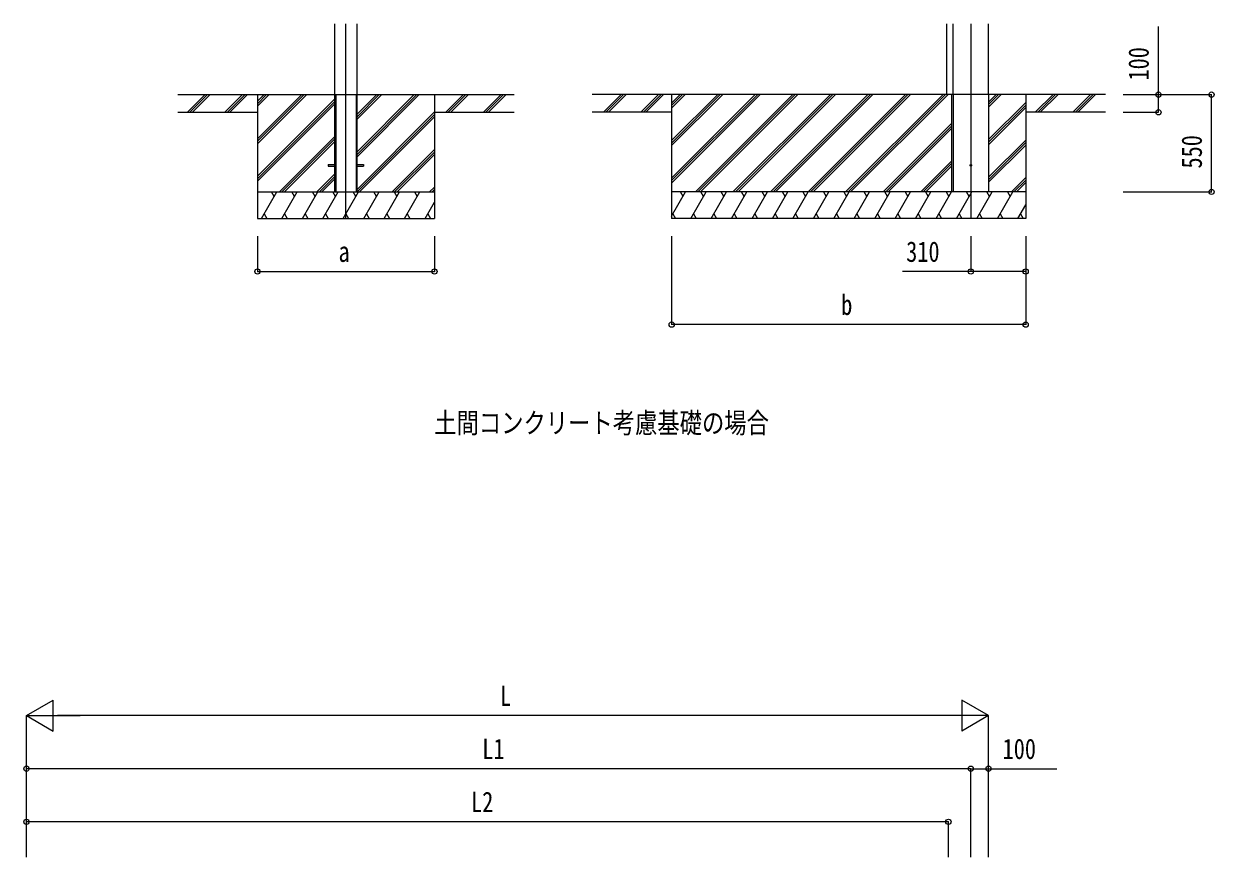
# Model space of a CAD drawing. Units: millimetres, scale not verified. Extents: x -14718 to 14718, y -10395 to 10395.
# Drawn here: x -4103 to 2621, y -4038 to 672 of the extents above; entities that cross this region are included whole.
import ezdxf
from ezdxf.enums import TextEntityAlignment as Align

# ---------------------------------------------------------------- set-up
doc = ezdxf.new("R2010")
doc.units = ezdxf.units.MM
doc.header["$LTSCALE"] = 40
for name, color, linetype in [('0-2_USER1', 3, 'Continuous'), ('0-3_YKK_12', 2, 'Continuous'), ('0-5_YKK_A1', 4, 'Continuous'), ('0-6_YKK_D', 6, 'Continuous')]:
    doc.layers.add(name, color=color, linetype=linetype)
doc.styles.add('ＭＳ ゴシック', font='')
doc.styles.get('ＭＳ ゴシック').set_extended_font_data('MS Gothic')

msp = doc.modelspace()

# ---------------------------------------------------------------- linework, layer by layer
at = {"layer": '0-3_YKK_12'}
for p, q in [((-2283.43, -427.5), (-2283.43, 672.5)), ((1246.57, 672.5), (1246.57, -427.5))]:
    msp.add_line(p, q, dxfattribs=at)
at = {"layer": '0-5_YKK_A1'}
for p, q in [((-2345.93, -277.5), (-2345.93, 672.5)), ((-2220.93, -277.5), (-2220.93, 672.5)), ((1111.57, 272.5), (1111.57, 672.5)), ((1146.57, 272.5), (1146.57, 672.5)), ((1346.57, 272.5), (1346.57, 672.5)), ((-3233.43, 272.5), (-2345.93, 272.5)), ((-3179.1, 172.5), (-3079.1, 272.5)), ((-3164.96, 172.5), (-3064.96, 272.5)), ((-3150.81, 172.5), (-3050.81, 272.5)), ((-2966.97, 172.5), (-2866.97, 272.5)), ((-2952.82, 172.5), (-2852.82, 272.5)), ((-2938.68, 172.5), (-2838.68, 272.5)), ((-2783.43, 272.5), (-2783.43, -427.5)), ((-2519.46, 272.5), (-2783.43, 8.53)), ((-2731.59, 272.5), (-2783.43, 220.66)), ((-2533.6, 272.5), (-2783.43, 22.67)), ((-2505.32, 272.5), (-2783.43, -5.61)), ((-2745.73, 272.5), (-2783.43, 234.8)), ((-2717.45, 272.5), (-2783.43, 206.52)), ((-2345.93, 272.5), (-2220.93, 272.5)), ((-2344.23, 272.5), (-2344.23, -277.5)), ((-2340.73, 272.5), (-2340.73, -277.5)), ((-2226.13, 272.5), (-2226.13, -277.5)), ((-2222.63, 272.5), (-2222.63, -277.5)), ((-2220.93, 272.5), (-1333.43, 272.5)), ((-1883.06, 272.5), (-2220.93, -65.37)), ((-2095.19, 272.5), (-2220.93, 146.76)), ((-1897.2, 272.5), (-2220.93, -51.23)), ((-1868.92, 272.5), (-2220.93, -79.51)), ((-2109.34, 272.5), (-2220.93, 160.91)), ((-2081.05, 272.5), (-2220.93, 132.62)), ((-1783.43, 272.5), (-1783.43, -427.5)), ((-1619.41, 272.5), (-1719.41, 172.5)), ((-1605.27, 272.5), (-1705.27, 172.5)), ((-1591.13, 272.5), (-1691.13, 172.5)), ((-1407.28, 272.5), (-1507.28, 172.5)), ((-1393.14, 272.5), (-1493.14, 172.5)), ((-1379, 272.5), (-1479, 172.5)), ((2006.57, 272.5), (-893.43, 272.5)), ((-729.41, 272.5), (-829.41, 172.5)), ((-715.27, 272.5), (-815.27, 172.5)), ((-701.13, 272.5), (-801.13, 172.5)), ((-517.28, 272.5), (-617.28, 172.5)), ((-503.14, 272.5), (-603.14, 172.5)), ((-489, 272.5), (-589, 172.5)), ((-443.43, 272.5), (-443.43, -427.5)), ((42.94, 272.5), (-443.43, -213.87)), ((-169.19, 272.5), (-443.43, -1.74)), ((-381.33, 272.5), (-443.43, 210.4)), ((28.8, 272.5), (-443.43, -199.73)), ((57.08, 272.5), (-443.43, -228.01)), ((-183.34, 272.5), (-443.43, 12.41)), ((-155.05, 272.5), (-443.43, -15.88)), ((-395.47, 272.5), (-443.43, 224.54)), ((-367.18, 272.5), (-443.43, 196.25)), ((240.93, 272.5), (-309.07, -277.5)), ((255.07, 272.5), (-294.93, -277.5)), ((269.21, 272.5), (-280.79, -277.5)), ((453.06, 272.5), (-96.94, -277.5)), ((467.2, 272.5), (-82.8, -277.5)), ((481.34, 272.5), (-68.66, -277.5)), ((665.19, 272.5), (115.19, -277.5)), ((679.33, 272.5), (129.33, -277.5)), ((693.48, 272.5), (143.48, -277.5)), ((877.32, 272.5), (327.32, -277.5)), ((891.47, 272.5), (341.47, -277.5)), ((905.61, 272.5), (355.61, -277.5)), ((1089.46, 272.5), (539.46, -277.5)), ((1103.6, 272.5), (553.6, -277.5)), ((1117.74, 272.5), (567.74, -277.5)), ((1137.57, 272.5), (1137.57, -277.5)), ((1146.57, 272.5), (1146.57, -277.5)), ((1346.57, 272.5), (1346.57, -277.5)), ((1403.41, 272.5), (1346.57, 215.66)), ((1389.27, 272.5), (1346.57, 229.8)), ((1417.55, 272.5), (1346.57, 201.52)), ((1556.57, 272.5), (1556.57, -427.5)), ((1610.9, 172.5), (1710.9, 272.5)), ((1625.04, 172.5), (1725.04, 272.5)), ((1639.19, 172.5), (1739.19, 272.5)), ((1823.03, 172.5), (1923.03, 272.5)), ((1837.18, 172.5), (1937.18, 272.5)), ((1851.32, 172.5), (1951.32, 272.5)), ((-2345.93, 248.04), (-2783.43, -189.46)), ((-2345.93, 233.9), (-2783.43, -203.6)), ((-2345.93, 219.75), (-2783.43, -217.75)), ((1556.57, 227.67), (1346.57, 17.67)), ((1556.57, 213.53), (1346.57, 3.53)), ((-3233.43, 172.5), (-2783.43, 172.5)), ((-1783.43, 174.14), (-2220.93, -263.36)), ((-1783.43, 160), (-2220.93, -277.5)), ((-1783.43, 145.86), (-2206.79, -277.5)), ((-1783.43, 172.5), (-1333.43, 172.5)), ((-443.43, 172.5), (-893.43, 172.5)), ((1556.57, 199.39), (1346.57, -10.61)), ((2006.57, 172.5), (1556.57, 172.5)), ((1137.57, 108.48), (751.59, -277.5)), ((1137.57, 94.34), (765.73, -277.5)), ((1137.57, 80.2), (779.87, -277.5)), ((-2345.93, 35.91), (-2659.34, -277.5)), ((-2345.93, 21.76), (-2645.19, -277.5)), ((-2345.93, 7.62), (-2631.05, -277.5)), ((1556.57, 15.54), (1346.57, -194.46)), ((1556.57, 1.4), (1346.57, -208.6)), ((-1783.43, -37.99), (-2022.94, -277.5)), ((-1783.43, -52.13), (-2008.8, -277.5)), ((-1783.43, -66.27), (-1994.66, -277.5)), ((1556.57, -12.75), (1346.57, -222.75)), ((-2383.43, -123), (-2383.43, -132)), ((-2383.43, -123), (-2345.93, -123)), ((-2383.43, -132), (-2345.93, -132)), ((-2220.93, -123), (-2183.43, -123)), ((-2220.93, -132), (-2183.43, -132)), ((-2183.43, -123), (-2183.43, -132)), ((1137.57, -103.65), (963.72, -277.5)), ((1137.57, -117.79), (977.86, -277.5)), ((1137.57, -131.93), (992, -277.5)), ((-2345.93, -176.23), (-2447.2, -277.5)), ((-2345.93, -190.37), (-2433.06, -277.5)), ((1556.57, -196.59), (1475.66, -277.5)), ((-2345.93, -204.51), (-2418.92, -277.5)), ((-1783.43, -250.12), (-1810.81, -277.5)), ((-1783.43, -264.26), (-1796.67, -277.5)), ((1556.57, -210.74), (1489.81, -277.5)), ((1556.57, -224.88), (1503.95, -277.5)), ((-2783.43, -277.5), (-1783.43, -277.5)), ((-2760.31, -427.5), (-2673.71, -277.5)), ((-2688.71, -303.48), (-2703.71, -277.5)), ((-2644.84, -427.5), (-2558.24, -277.5)), ((-2573.24, -303.48), (-2588.24, -277.5)), ((-2529.37, -427.5), (-2442.77, -277.5)), ((-2457.77, -303.48), (-2472.77, -277.5)), ((-2413.9, -427.5), (-2327.3, -277.5)), ((-2342.3, -303.48), (-2357.3, -277.5)), ((-2298.43, -427.5), (-2211.83, -277.5)), ((-2226.83, -303.48), (-2241.83, -277.5)), ((-2182.96, -427.5), (-2096.36, -277.5)), ((-2111.36, -303.48), (-2126.36, -277.5)), ((-2067.49, -427.5), (-1980.89, -277.5)), ((-2010.89, -277.5), (-1995.89, -303.48)), ((-1952.02, -427.5), (-1865.42, -277.5)), ((-1895.42, -277.5), (-1880.42, -303.48)), ((-1836.55, -427.5), (-1783.43, -335.49)), ((-443.43, -414.43), (-364.37, -277.5)), ((1556.57, -277.5), (-443.43, -277.5)), ((-379.37, -303.48), (-394.37, -277.5)), ((-335.5, -427.5), (-248.9, -277.5)), ((-263.9, -303.48), (-278.9, -277.5)), ((-220.03, -427.5), (-133.43, -277.5)), ((-148.43, -303.48), (-163.43, -277.5)), ((-104.56, -427.5), (-17.96, -277.5)), ((-32.96, -303.48), (-47.96, -277.5)), ((10.91, -427.5), (97.51, -277.5)), ((82.51, -303.48), (67.51, -277.5)), ((126.38, -427.5), (212.98, -277.5)), ((197.98, -303.48), (182.98, -277.5)), ((241.85, -427.5), (328.45, -277.5)), ((298.45, -277.5), (313.45, -303.48)), ((357.32, -427.5), (443.92, -277.5)), ((413.92, -277.5), (428.92, -303.48)), ((472.79, -427.5), (559.39, -277.5)), ((529.39, -277.5), (544.39, -303.48)), ((588.26, -427.5), (674.86, -277.5)), ((659.86, -303.48), (644.86, -277.5)), ((703.73, -427.5), (790.33, -277.5)), ((775.33, -303.48), (760.33, -277.5)), ((819.2, -427.5), (905.8, -277.5)), ((875.8, -277.5), (890.8, -303.48)), ((934.67, -427.5), (1021.27, -277.5)), ((991.27, -277.5), (1006.27, -303.48)), ((1050.14, -427.5), (1136.74, -277.5)), ((1106.74, -277.5), (1121.74, -303.48)), ((1346.57, -277.5), (1137.57, -277.5)), ((1165.61, -427.5), (1252.21, -277.5)), ((1237.21, -303.48), (1222.21, -277.5)), ((1281.08, -427.5), (1367.68, -277.5)), ((1352.68, -303.48), (1337.68, -277.5)), ((1396.55, -427.5), (1483.15, -277.5)), ((1453.15, -277.5), (1468.15, -303.48)), ((-2745.31, -401.52), (-2730.31, -427.5)), ((-2629.84, -401.52), (-2614.84, -427.5)), ((-2514.37, -401.52), (-2499.37, -427.5)), ((-2398.9, -401.52), (-2383.9, -427.5)), ((-2283.43, -401.52), (-2268.43, -427.5)), ((-2167.96, -401.52), (-2152.96, -427.5)), ((-2052.49, -401.52), (-2037.49, -427.5)), ((-1937.02, -401.52), (-1922.02, -427.5)), ((-1821.55, -401.52), (-1806.55, -427.5)), ((-435.98, -401.52), (-420.98, -427.5)), ((-320.51, -401.52), (-305.51, -427.5)), ((-205.03, -401.52), (-190.04, -427.5)), ((-89.56, -401.52), (-74.56, -427.5)), ((25.91, -401.52), (40.91, -427.5)), ((141.38, -401.52), (156.38, -427.5)), ((256.85, -401.52), (271.84, -427.5)), ((372.32, -401.52), (387.31, -427.5)), ((487.79, -401.52), (502.78, -427.5)), ((603.26, -401.52), (618.26, -427.5)), ((718.73, -401.52), (733.73, -427.5)), ((834.2, -401.52), (849.19, -427.5)), ((949.67, -401.52), (964.66, -427.5)), ((1065.14, -401.52), (1080.13, -427.5)), ((1180.61, -401.52), (1195.61, -427.5)), ((1296.08, -401.52), (1311.08, -427.5)), ((1411.55, -401.52), (1426.54, -427.5)), ((1512.02, -427.5), (1556.57, -350.33)), ((1527.02, -401.52), (1542.01, -427.5)), ((-2783.43, -427.5), (-1783.43, -427.5)), ((1556.57, -427.5), (-443.43, -427.5))]:
    msp.add_line(p, q, dxfattribs=at)
msp.add_circle((1246.57, -127.5), 4.5, dxfattribs=at)
at = {"layer": '0-6_YKK_D'}
for p, q in [((2106.57, 272.5), (2607.57, 272.5)), ((2106.57, 272.5), (2307.57, 272.5)), ((2606.57, -277.5), (2606.57, 272.5)), ((2106.57, 172.5), (2307.57, 172.5)), ((2106.57, -277.5), (2607.57, -277.5)), ((-2783.43, -527.5), (-2783.43, -728.5)), ((-1783.43, -527.5), (-1783.43, -728.5)), ((-443.43, -527.5), (-443.43, -1028.5)), ((1246.57, -527.5), (1246.57, -728.5)), ((1556.57, -527.5), (1556.57, -728.5)), ((1556.57, -527.5), (1556.57, -1028.5)), ((-2783.43, -727.5), (-1783.43, -727.5)), ((1556.57, -1027.5), (-443.43, -1027.5)), ((-4088.43, -3237.5), (-3936.88, -3150)), ((-3936.88, -3325), (-3936.88, -3150)), ((1346.57, -3237.5), (1195.01, -3150)), ((1195.01, -3150), (1195.01, -3325)), ((-4088.43, -4037.5), (-4088.43, -3236.5)), ((-4088.43, -3237.5), (-3936.88, -3325)), ((-4088.43, -3237.5), (-3785.32, -3237.5)), ((1171.57, -3237.5), (-3913.43, -3237.5)), ((1346.57, -3237.5), (1043.46, -3237.5)), ((1346.57, -3237.5), (1195.01, -3325)), ((1346.57, -4037.5), (1346.57, -3236.5)), ((-4088.43, -4037.5), (-4088.43, -3536.5)), ((1246.57, -3537.5), (-4088.43, -3537.5)), ((1246.57, -4037.5), (1246.57, -3536.5)), ((1246.57, -4037.5), (1246.57, -3536.5)), ((1346.57, -4037.5), (1346.57, -3536.5)), ((-4088.43, -4037.5), (-4088.43, -3836.5)), ((1119.82, -3837.5), (-4088.43, -3837.5)), ((1119.82, -4037.5), (1119.82, -3836.5))]:
    msp.add_line(p, q, dxfattribs=at)
for points in [[(2306.57, 172.5), (2306.57, 272.5), (2306.57, 657.6)], [(1556.57, -727.5), (1246.57, -727.5), (861.47, -727.5)], [(1246.57, -3537.5), (1346.57, -3537.5), (1731.67, -3537.5)]]:
    msp.add_lwpolyline(points, dxfattribs=at)
for centre in [(2306.57, 272.5), (2606.57, 272.5), (2306.57, 172.5), (2606.57, -277.5), (-2783.43, -727.5), (-1783.43, -727.5), (1246.57, -727.5), (1556.57, -727.5), (-443.43, -1027.5), (1556.57, -1027.5), (-4088.43, -3537.5), (1246.57, -3537.5), (1246.57, -3537.5), (1346.57, -3537.5), (-4088.43, -3837.5), (1119.82, -3837.5)]:
    msp.add_circle(centre, 14.88, dxfattribs=at)

# ---------------------------------------------------------------- texts
at = {"layer": '0-2_USER1', "style": 'ＭＳ ゴシック', "width": 0.8}
msp.add_text('土間コンクリート考慮基礎の場合', height=115.5, dxfattribs=at).set_placement((-1784.5, -1675.5), align=Align.BOTTOM_LEFT)
at = {"layer": '0-6_YKK_D', "style": 'ＭＳ ゴシック', "width": 0.8}
for s, p in [('100', (2286.57, 352)), ('550', (2586.57, -145.3))]:
    msp.add_text(s, height=115.5, rotation=90, dxfattribs=at).set_placement(p, align=Align.BOTTOM_LEFT)
for s, p in [('a', (-2325.43, -707.5)), ('310', (881.47, -707.5)), ('b', (514.57, -1007.5)), ('L', (-1412.93, -3217.5)), ('L1', (-1513.33, -3517.5)), ('100', (1426.07, -3517.5)), ('L2', (-1576.71, -3817.5))]:
    msp.add_text(s, height=115.5, dxfattribs=at).set_placement(p, align=Align.BOTTOM_LEFT)

doc.saveas('drawing.dxf')
